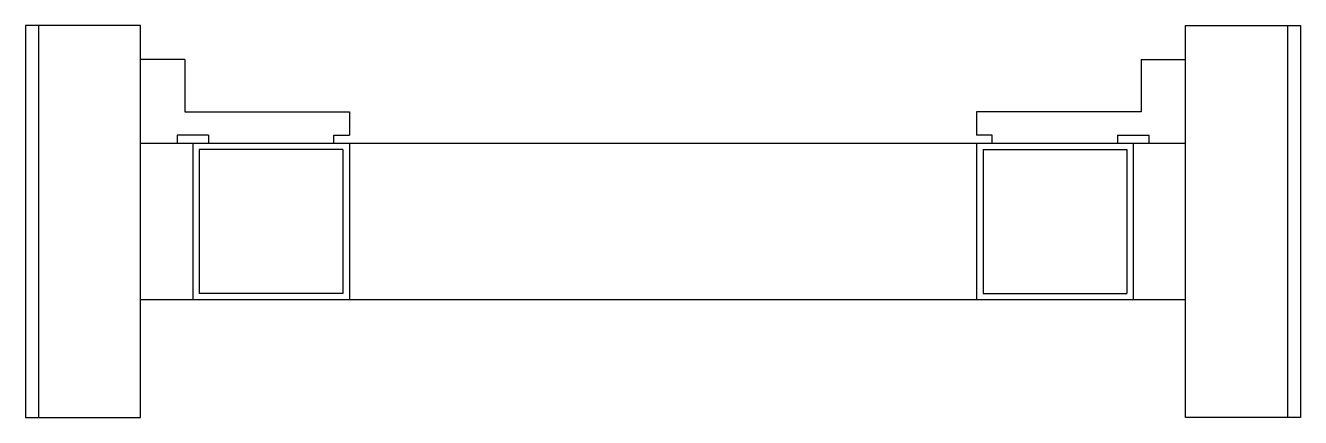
# Model space of a CAD drawing. Extents: x -244 to 244, y -117 to 33.
import ezdxf

# ---------------------------------------------------------------- set-up
doc = ezdxf.new("R2010")
doc.units = 0
doc.linetypes.add('LTYPE_1', pattern=[66.875, 0, -66.875])
doc.layers.get('0').update_dxf_attribs({"linetype": 'CONTINUOUS'})
doc.layers.add('KYPSELES_DIE_ROBOT', color=7, linetype='LTYPE_1')

msp = doc.modelspace()

# ---------------------------------------------------------------- linework, layer by layer
at = {"linetype": 'BYBLOCK'}
for p, q in [((-183, -0.26), (-120, -0.26)), ((-120, -0.26), (-120, -9.26)), ((183, -0.26), (120, -0.26)), ((120, -0.26), (120, -9.26)), ((-174, -9.26), (-186, -9.26)), ((174, -9.26), (186, -9.26))]:
    msp.add_line(p, q, dxfattribs=at)
at = {"layer": 'KYPSELES_DIE_ROBOT', "color": 13, "linetype": 'CONTINUOUS'}
for p, q in [((-200, 32.74), (-244, 32.74)), ((-244, 32.74), (-244, -117.26)), ((-239, 32.74), (-239, -117.26)), ((-200, -117.26), (-200, 32.74)), ((200, 32.74), (244, 32.74)), ((200, -117.26), (200, 32.74)), ((239, 32.74), (239, -117.26)), ((244, 32.74), (244, -117.26)), ((-200, -12.26), (200, -12.26)), ((-180, -12.26), (-180, -72.26)), ((-120, -12.26), (-120, -72.26)), ((0, -12.26), (0, -12.26)), ((120, -12.26), (120, -72.26)), ((180, -12.26), (180, -72.26)), ((-177.5, -14.76), (-177.5, -69.76)), ((-122.5, -14.76), (-177.5, -14.76)), ((-122.5, -14.76), (-122.5, -69.76)), ((122.5, -14.76), (122.5, -69.76)), ((122.5, -14.76), (177.5, -14.76)), ((177.5, -14.76), (177.5, -69.76)), ((200, -72.26), (-200, -72.26)), ((-122.5, -69.76), (-177.5, -69.76)), ((122.5, -69.76), (177.5, -69.76)), ((-244, -117.26), (-200, -117.26)), ((244, -117.26), (200, -117.26))]:
    msp.add_line(p, q, dxfattribs=at)
at = {"layer": 'KYPSELES_DIE_ROBOT', "color": 0, "linetype": 'CONTINUOUS'}
for p, q in [((-183, 19.74), (-200, 19.74)), ((-183, 19.74), (-183, -0.26)), ((183, 19.74), (183, -0.26)), ((183, 19.74), (200, 19.74)), ((-186, -9.26), (-186, -12.26)), ((186, -9.26), (186, -12.26))]:
    msp.add_line(p, q, dxfattribs=at)
at = {"layer": 'KYPSELES_DIE_ROBOT', "color": 10, "linetype": 'CONTINUOUS'}
for p, q in [((-174, -9.26), (-174, -12.26)), ((-126, -9.26), (-120, -9.26)), ((-126, -12.26), (-126, -9.26)), ((126, -9.26), (120, -9.26)), ((126, -12.26), (126, -9.26)), ((174, -9.26), (174, -12.26))]:
    msp.add_line(p, q, dxfattribs=at)

doc.saveas('drawing.dxf')
